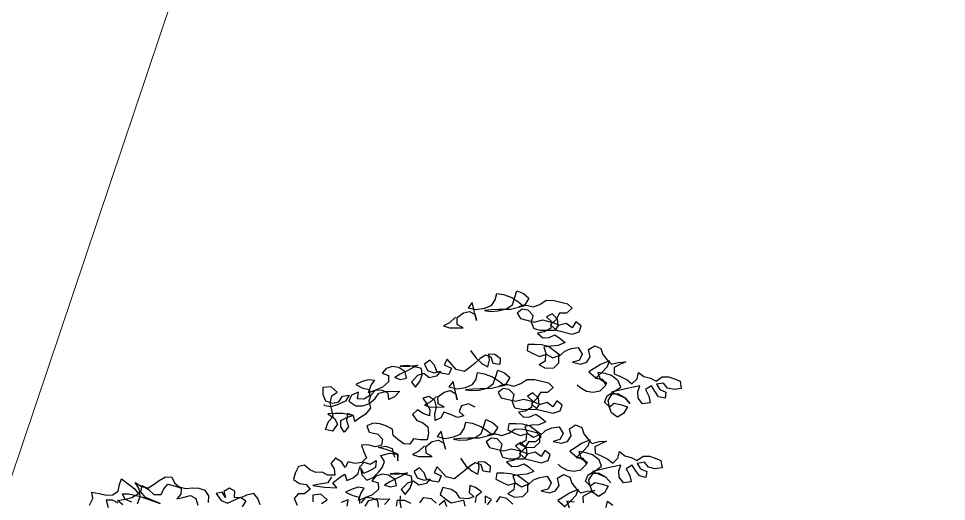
# Model space of a CAD drawing. Header units: inches. Extents: x 350994 to 353538, y 1581369 to 1583842.
# Drawn here: x 351456.239 to 351458.951, y 1582860.631 to 1582862.044 of the extents above; entities that cross this region are included whole.
import ezdxf

# ---------------------------------------------------------------- set-up
doc = ezdxf.new("R2010")
doc.units = ezdxf.units.IN
doc.header["$MEASUREMENT"] = 0
doc.linetypes.add('1', pattern=[0])
doc.layers.add('EP TF', color=5, linetype='Continuous')
doc.layers.add('TREE', color=81, linetype='1')
doc.styles.get("Standard").update_dxf_attribs({"font": 'arial.ttf'})
doc.linetypes.add('SILT_FENCE', pattern='A,0.5,-0.2,["EP",Standard,S=0.1,R=0,X=-0.1,Y=-0.05],-0.2', length=0.9)

# ---------------------------------------------------------------- blocks, each defined once
blk = doc.blocks.new('TREE_4')
at = {"color": 94}
for points in [[(-470, 8776.1), (-493.2, 8741.5), (-519.3, 8718.4), (-487.5, 8715.4), (-418, 8732.7), (-452.7, 8741.4), (-461.4, 8776.1), (-435.3, 8807.9), (-406.4, 8822.4), (-374.6, 8813.6), (-360.2, 8784.7), (-403.5, 8871.5), (-417.9, 8839.7), (-374.6, 8839.7), (-334.1, 8857), (-302.3, 8880.1), (-290.7, 8911.9), (-290.6, 8946.6), (-255.9, 8949.4), (-209.7, 8943.6), (-169.2, 8929.1), (-140.3, 8914.6), (-201.1, 8882.9), (-258.9, 8868.5), (-296.5, 8856.9), (-331.2, 8845.4), (-299.4, 8848.3), (-261.8, 8859.8), (-224.2, 8880), (-198.1, 8908.9), (-195.2, 8943.6), (-192.3, 8984.1), (-154.7, 8978.3), (-122.9, 8960.9), (-134.5, 8923.3), (-163.5, 8906), (-125.8, 8923.3), (-91.2, 8923.3), (-59.3, 8943.5), (-33.3, 8972.4), (7.2, 8981), (79.5, 8980.9), (108.4, 8963.6), (85.2, 8931.8), (50.5, 8923.1), (38.9, 8885.6), (18.7, 8853.8), (56.2, 8833.5), (140.1, 8833.4), (171.9, 8853.6), (174.8, 8885.4), (143, 8899.9), (131.4, 8865.2), (96.7, 8879.7), (59.1, 8859.5), (47.6, 8891.3), (12.9, 8911.6), (-10.2, 8888.5), (24.4, 8868.2), (59.1, 8862.4), (47.5, 8830.6), (15.7, 8822), (-24.8, 8813.3), (-59.4, 8813.4), (-79.7, 8842.3), (-79.6, 8879.9), (-111.4, 8900.1), (-143.2, 8897.3), (-163.5, 8871.3), (-140.4, 8848.1), (-65.2, 8848.1), (-27.6, 8868.3), (18.7, 8868.2), (24.4, 8836.4), (-4.5, 8810.4), (-36.3, 8796), (-4.5, 8778.6), (27.3, 8787.3), (53.3, 8807.5), (85.1, 8795.9), (114, 8781.4), (82.2, 8758.3), (47.5, 8746.8), (12.8, 8732.3), (33, 8700.5), (70.5, 8688.9), (102.4, 8712), (35.9, 8741), (-1.7, 8741), (-36.4, 8735.3), (-71.1, 8726.6), (-68.2, 8694.8), (-30.7, 8686.1), (1.1, 8680.3), (30.1, 8697.6), (35.8, 8662.9), (9.8, 8636.9), (47.4, 8628.2), (87.8, 8639.7), (108.1, 8671.5), (99.5, 8703.3), (122.6, 8738), (151.6, 8758.2), (186.3, 8772.7), (215.2, 8743.7), (206.5, 8709), (174.6, 8691.7), (218, 8691.7), (246.9, 8709), (258.5, 8740.8), (241.2, 8775.5), (267.3, 8801.5), (301.9, 8795.7), (319.3, 8766.8), (345.3, 8746.5), (374.2, 8729.1), (406, 8746.4), (443.6, 8758), (417.5, 8737.7), (391.5, 8714.6), (400.1, 8682.8), (434.8, 8677), (472.4, 8668.3), (501.3, 8653.8), (521.6, 8685.6), (521.6, 8720.3), (553.4, 8705.8), (588.1, 8705.8), (619.9, 8697.1), (645.9, 8726), (677.8, 8734.6), (709.6, 8731.7), (741.4, 8725.9), (755.8, 8691.2), (721.1, 8676.8), (686.4, 8676.8), (660.4, 8697), (625.7, 8682.6), (648.8, 8659.5), (683.5, 8653.7), (686.3, 8621.9), (651.6, 8621.9), (625.6, 8645), (602.5, 8668.2), (576.5, 8642.2), (602.5, 8613.3), (616.9, 8581.4), (579.3, 8567), (550.4, 8590.2), (541.8, 8622), (544.7, 8653.8), (483.9, 8624.9), (408.7, 8587.4), (449.2, 8581.6), (483.9, 8575.8), (515.7, 8552.6), (483.9, 8575.8), (443.4, 8587.4), (411.6, 8575.8), (400, 8541.2), (414.4, 8509.3), (434.7, 8535.3), (475.2, 8535.3), (507, 8532.4), (495.4, 8494.8), (469.3, 8468.8), (434.7, 8483.3), (414.4, 8512.2), (385.6, 8529.6), (391.4, 8564.3), (426.1, 8599), (449.2, 8625), (429, 8653.9), (388.6, 8671.3), (353.9, 8674.2), (316.3, 8671.3), (336.5, 8639.5), (374.1, 8625), (342.3, 8639.5), (310.5, 8636.7), (336.5, 8677.1), (356.8, 8711.8), (359.7, 8743.6), (319.2, 8714.7), (293.2, 8685.8), (270, 8662.7), (310.5, 8642.4), (345.2, 8642.4), (371.2, 8616.4), (348, 8578.8), (316.2, 8564.4), (281.5, 8561.5), (243.9, 8573.1), (226.6, 8581.8)], [(-352.9, 8626.4), (-315.4, 8594.5), (-277.8, 8574.3), (-246, 8565.6), (-246, 8600.3), (-257.5, 8632.1), (-225.7, 8637.8), (-193.9, 8623.3), (-188.2, 8591.5), (-222.9, 8588.7), (-240.2, 8617.6), (-272, 8620.5), (-295.1, 8597.4), (-315.4, 8568.5), (-335.7, 8542.5), (-358.8, 8513.6), (-402.2, 8513.7), (-460, 8554.2), (-468.7, 8522.4), (-428.2, 8513.7), (-434, 8479), (-465.8, 8476.1), (-497.6, 8479), (-517.8, 8508), (-546.7, 8528.2), (-569.9, 8502.2), (-546.8, 8473.3), (-509.2, 8470.4), (-480.3, 8484.8), (-494.8, 8455.9), (-529.5, 8438.6), (-561.3, 8453.1), (-590.2, 8435.8), (-613.4, 8395.3), (-587.4, 8375), (-570, 8412.6), (-567.1, 8444.4), (-578.6, 8476.2), (-616.2, 8476.3), (-653.8, 8473.4), (-688.5, 8461.9), (-642.2, 8473.4), (-601.7, 8487.8), (-648, 8447.4), (-679.8, 8421.4), (-703, 8398.3), (-671.2, 8395.4), (-642.3, 8409.8), (-656.7, 8438.7), (-694.3, 8453.2), (-729, 8450.3), (-757.9, 8433), (-772.4, 8404.1), (-737.7, 8401.2), (-729, 8369.4), (-752.2, 8334.7), (-786.9, 8308.7), (-815.9, 8288.5), (-812.9, 8326.1), (-801.3, 8357.9), (-833.1, 8355), (-862.1, 8337.7), (-891, 8314.6), (-850.5, 8305.9), (-815.8, 8305.9), (-807.2, 8274.1), (-833.2, 8250.9), (-865, 8245.2), (-867.9, 8279.9), (-899.7, 8256.8), (-905.5, 8222.1), (-865.1, 8207.6), (-830.4, 8216.2), (-801.4, 8233.6), (-775.4, 8268.2), (-763.8, 8300), (-726.2, 8320.2), (-691.5, 8326), (-659.7, 8334.6), (-680, 8300), (-706, 8279.7), (-717.5, 8311.6), (-749.3, 8317.4), (-784, 8311.6), (-801.4, 8279.8), (-804.3, 8248), (-787, 8213.3), (-807.3, 8175.7), (-830.4, 8152.6), (-850.7, 8126.6), (-865.1, 8155.6), (-896.9, 8158.5), (-894.1, 8123.8), (-876.8, 8092), (-891.2, 8060.2), (-914.3, 8083.3), (-923, 8115.1), (-896.9, 8138.2), (-868, 8155.6), (-920.1, 8152.7), (-960.6, 8144.1), (-995.3, 8132.5), (-957.7, 8118.1), (-934.6, 8092), (-952, 8051.6), (-989.5, 8051.6), (-983.7, 8095), (-966.3, 8126.7), (-980.8, 8158.6), (-998.1, 8190.4), (-998.1, 8228), (-974.9, 8254), (-1012.5, 8274.2), (-1053, 8259.8), (-1044.3, 8225.1), (-1024.1, 8196.2), (-986.5, 8193.3), (-954.7, 8207.7), (-943.1, 8239.5), (-911.3, 8253.9), (-922.9, 8219.2), (-960.5, 8190.3), (-989.4, 8173), (-1021.2, 8170.2), (-1027, 8175.9)], [(-470, 8353), (-493.2, 8318.3), (-519.3, 8295.2), (-487.5, 8292.3), (-418, 8309.5), (-452.7, 8318.2), (-461.4, 8352.9), (-435.3, 8384.7), (-406.4, 8399.2), (-374.6, 8390.5), (-360.2, 8361.5), (-403.5, 8448.3), (-417.9, 8416.5), (-374.6, 8416.5), (-334.1, 8433.8), (-302.3, 8456.9), (-290.7, 8488.7), (-290.6, 8523.4), (-255.9, 8526.2), (-209.7, 8520.4), (-169.2, 8505.9), (-140.3, 8491.4), (-201.1, 8459.7), (-258.9, 8445.3), (-296.5, 8433.8), (-331.2, 8422.2), (-299.4, 8425.1), (-261.8, 8436.6), (-224.2, 8456.8), (-198.1, 8485.7), (-195.2, 8520.4), (-192.3, 8560.9), (-154.7, 8555.1), (-122.9, 8537.7), (-134.5, 8500.1), (-163.5, 8482.8), (-125.8, 8500.1), (-91.2, 8500.1), (-59.3, 8520.3), (-33.3, 8549.2), (7.2, 8557.8), (79.5, 8557.7), (108.4, 8540.4), (85.2, 8508.6), (50.5, 8499.9), (38.9, 8462.4), (18.7, 8430.6), (56.2, 8410.3), (140.1, 8410.2), (171.9, 8430.4), (174.8, 8462.2), (143, 8476.7), (131.4, 8442), (96.7, 8456.5), (59.1, 8436.3), (47.6, 8468.1), (12.9, 8488.4), (-10.2, 8465.3), (24.4, 8445), (59.1, 8439.2), (47.5, 8407.4), (15.7, 8398.8), (-24.8, 8390.1), (-59.4, 8390.2), (-79.7, 8419.1), (-79.6, 8456.7), (-111.4, 8477), (-143.2, 8474.1), (-163.5, 8448.1), (-140.4, 8424.9), (-65.2, 8424.9), (-27.6, 8445.1), (18.7, 8445), (24.4, 8413.2), (-4.5, 8387.2), (-36.3, 8372.8), (-4.5, 8355.4), (27.3, 8364.1), (53.3, 8384.3), (85.1, 8372.7), (114, 8358.2), (82.2, 8335.1), (47.5, 8323.6), (12.8, 8309.1), (33, 8277.3), (70.5, 8265.7), (102.4, 8288.8), (35.9, 8317.8), (-1.7, 8317.8), (-36.4, 8312.1), (-71.1, 8303.4), (-68.2, 8271.6), (-30.7, 8262.9), (1.1, 8257.1), (30.1, 8274.4), (35.8, 8239.7), (9.8, 8213.7), (47.4, 8205), (87.8, 8216.6), (108.1, 8248.3), (99.5, 8280.2), (122.6, 8314.8), (151.6, 8335), (186.3, 8349.5), (215.2, 8320.5), (206.5, 8285.8), (174.6, 8268.5), (218, 8268.5), (246.9, 8285.8), (258.5, 8317.6), (241.2, 8352.3), (267.3, 8378.3), (301.9, 8372.5), (319.3, 8343.6), (345.3, 8323.3), (374.2, 8305.9), (406, 8323.2), (443.6, 8334.8), (417.5, 8314.6), (391.5, 8291.5), (400.1, 8259.6), (434.8, 8253.8), (472.4, 8245.1), (501.3, 8230.6), (521.6, 8262.4), (521.6, 8297.1), (553.4, 8282.6), (588.1, 8282.6), (619.9, 8273.9), (645.9, 8302.8), (677.8, 8311.4), (709.6, 8308.5), (741.4, 8302.7), (755.8, 8268), (721.1, 8253.6), (686.4, 8253.6), (660.4, 8273.9), (625.7, 8259.4), (648.8, 8236.3), (683.5, 8230.5), (686.3, 8198.7), (651.6, 8198.7), (625.6, 8221.8), (602.5, 8245), (576.5, 8219), (602.5, 8190.1), (616.9, 8158.2), (579.3, 8143.8), (550.4, 8167), (541.8, 8198.8), (544.7, 8230.6), (483.9, 8201.7), (408.7, 8164.2), (449.2, 8158.4), (483.9, 8152.6), (515.7, 8129.4), (483.9, 8152.6), (443.4, 8164.2), (411.6, 8152.6), (400, 8118), (414.4, 8086.1), (434.7, 8112.2), (475.2, 8112.1), (507, 8109.2), (495.4, 8071.6), (469.3, 8045.6), (434.7, 8060.1), (414.4, 8089), (385.6, 8106.4), (391.4, 8141.1), (426.1, 8175.8), (449.2, 8201.8), (429, 8230.7), (388.6, 8248.1), (353.9, 8251), (316.3, 8248.1), (336.5, 8216.3), (374.1, 8201.8), (342.3, 8216.3), (310.5, 8213.5), (336.5, 8253.9), (356.8, 8288.6), (359.7, 8320.4), (319.2, 8291.5), (293.2, 8262.6), (270, 8239.5), (310.5, 8219.2), (345.2, 8219.2), (371.2, 8193.2), (348, 8155.6), (316.2, 8141.2), (281.5, 8138.3), (243.9, 8149.9), (226.6, 8158.6)], [(-261.6, 8345.6), (-299.2, 8354.3), (-331, 8337), (-336.9, 8305.2), (-308, 8287.8), (-336.9, 8273.4), (-377.4, 8279.2), (-412, 8282.1), (-420.7, 8250.3), (-446.8, 8230.1), (-455.4, 8261.9), (-455.4, 8299.5), (-472.7, 8331.3), (-507.4, 8342.9), (-536.3, 8328.5), (-510.3, 8305.3), (-487.2, 8279.3), (-481.5, 8247.5), (-516.2, 8250.4), (-548, 8262), (-568.2, 8233.1), (-539.3, 8207.1), (-507.5, 8204.1), (-475.7, 8189.7), (-464.2, 8157.8), (-464.2, 8123.2), (-498.9, 8114.5), (-533.6, 8111.7), (-545.2, 8079.9), (-577, 8074.1), (-611.7, 8088.6), (-640.6, 8103.1), (-652.2, 8134.9), (-689.7, 8143.6), (-721.5, 8146.5), (-756.2, 8140.8), (-785.2, 8120.6), (-765, 8091.6), (-718.7, 8091.6), (-689.8, 8071.3), (-686.9, 8039.5), (-715.9, 8025.1), (-756.3, 8025.1), (-788.2, 8016.5), (-767.9, 7984.6), (-747.7, 7958.6), (-765.1, 7929.7), (-799.8, 7915.3), (-834.5, 7915.3), (-843.2, 7883.5), (-869.2, 7906.7), (-903.9, 7918.3), (-921.3, 7886.5), (-898.2, 7863.3), (-886.6, 7831.5), (-921.3, 7822.9), (-953.1, 7831.6), (-984.9, 7822.9), (-1019.6, 7828.7), (-1051.4, 7846.1), (-1080.3, 7831.7), (-1089.1, 7794.1), (-1089.1, 7759.4), (-1054.4, 7747.8), (-1019.7, 7750.7), (-993.7, 7730.4), (-1016.9, 7701.5), (-1048.7, 7692.9), (-1063.2, 7664), (-1040, 7635)], [(-536.9, 7750.2), (-539.7, 7782), (-505, 7790.7), (-470.3, 7782)], [(-424.1, 7796.4), (-409.6, 7828.2), (-372, 7831), (-340.2, 7813.7)], [(47.3, 7902.9), (9.8, 7923.2), (-27.8, 7923.3), (-39.4, 7891.5)], [(-79.9, 7868.4), (-65.4, 7900.2), (-103, 7908.9), (-94.4, 7874.2)], [(-143.5, 7865.5), (-146.4, 7900.2), (-126.1, 7926.2), (-160.8, 7940.7), (-192.6, 7943.6), (-186.9, 7908.9), (-158, 7891.6), (-186.9, 7874.2), (-227.4, 7868.5), (-250.5, 7891.7), (-282.3, 7900.4), (-325.7, 7900.4), (-331.5, 7862.8), (-296.8, 7845.4), (-265, 7833.8), (-207.1, 7862.7), (-192.7, 7833.8)], [(-282.4, 7807.8), (-302.6, 7836.8), (-322.8, 7807.9)], [(-470, 8088.5), (-493.2, 8053.8), (-519.3, 8030.7), (-487.5, 8027.8), (-418, 8045), (-452.7, 8053.8), (-461.4, 8088.5), (-435.3, 8120.2), (-406.4, 8134.7), (-374.6, 8126), (-360.2, 8097), (-403.5, 8183.8), (-417.9, 8152), (-374.6, 8152), (-334.1, 8169.3), (-302.3, 8192.4), (-290.7, 8224.2), (-290.6, 8258.9), (-255.9, 8261.7), (-209.7, 8255.9), (-169.2, 8241.4), (-140.3, 8226.9), (-201.1, 8195.2), (-258.9, 8180.8), (-296.5, 8169.3), (-331.2, 8157.7), (-299.4, 8160.6), (-261.8, 8172.1), (-224.2, 8192.3), (-198.1, 8221.2), (-195.2, 8255.9), (-192.3, 8296.4), (-154.7, 8290.6), (-122.9, 8273.2), (-134.5, 8235.6), (-163.5, 8218.3), (-125.8, 8235.6), (-91.2, 8235.6), (-59.3, 8255.8), (-33.3, 8284.7), (7.2, 8293.3), (79.5, 8293.2), (108.4, 8275.9), (85.2, 8244.1), (50.5, 8235.4), (38.9, 8197.9), (18.7, 8166.1), (56.2, 8145.8), (140.1, 8145.7), (171.9, 8165.9), (174.8, 8197.7), (143, 8212.2), (131.4, 8177.5), (96.7, 8192), (59.1, 8171.8), (47.6, 8203.6), (12.9, 8223.9), (-10.2, 8200.8), (24.4, 8180.5), (59.1, 8174.7), (47.5, 8142.9), (15.7, 8134.3), (-24.8, 8125.6), (-59.4, 8125.7), (-79.7, 8154.6), (-79.6, 8192.2), (-111.4, 8212.5), (-143.2, 8209.6), (-163.5, 8183.6), (-140.4, 8160.4), (-65.2, 8160.4), (-27.6, 8180.6), (18.7, 8180.5), (24.4, 8148.7), (-4.5, 8122.7), (-36.3, 8108.3), (-4.5, 8090.9), (27.3, 8099.6), (53.3, 8119.8), (85.1, 8108.2), (114, 8093.7), (82.2, 8070.6), (47.5, 8059.1), (12.8, 8044.7), (33, 8012.8), (70.5, 8001.2), (102.4, 8024.3), (35.9, 8053.3), (-1.7, 8053.3), (-36.4, 8047.6), (-71.1, 8038.9), (-68.2, 8007.1), (-30.7, 7998.4), (1.1, 7992.6), (30.1, 8009.9), (35.8, 7975.2), (9.8, 7949.2), (47.4, 7940.5), (87.8, 7952.1), (108.1, 7983.8), (99.5, 8015.7), (122.6, 8050.3), (151.6, 8070.5), (186.3, 8085), (215.2, 8056), (206.5, 8021.3), (174.6, 8004), (218, 8004), (246.9, 8021.3), (258.5, 8053.1), (241.2, 8087.8), (267.3, 8113.8), (301.9, 8108), (319.3, 8079.1), (345.3, 8058.8), (374.2, 8041.4), (406, 8058.7), (443.6, 8070.3), (417.5, 8050.1), (391.5, 8027), (400.1, 7995.1)], [(521.6, 7997.9), (521.6, 8032.6), (553.4, 8018.1)], [(353.9, 7986.5), (316.3, 7983.7), (336.5, 7951.8)], [(310.5, 7949), (336.5, 7989.4), (356.8, 8024.1), (359.7, 8055.9), (319.2, 8027), (293.2, 7998.1), (270, 7975), (310.5, 7954.7)], [(-273.5, 8070.9), (-235.9, 8039.1), (-198.3, 8018.8), (-166.5, 8010.1), (-166.5, 8044.8), (-178, 8076.6), (-146.2, 8082.4), (-114.4, 8067.9), (-108.7, 8036.1), (-143.4, 8033.2), (-160.7, 8062.2), (-192.5, 8065.1), (-215.7, 8042), (-235.9, 8013.1), (-256.2, 7987.1), (-279.3, 7958.2), (-322.7, 7958.2), (-380.5, 7998.7), (-389.2, 7967), (-348.7, 7958.2), (-354.5, 7923.6), (-386.4, 7920.7), (-418.2, 7923.6), (-438.4, 7952.5), (-467.3, 7972.8), (-490.4, 7946.8), (-467.3, 7917.9), (-429.7, 7914.9), (-400.8, 7929.4), (-415.3, 7900.5), (-450, 7883.2), (-481.8, 7897.6), (-510.7, 7880.3), (-533.9, 7839.9), (-507.9, 7819.6), (-490.5, 7857.2), (-487.6, 7889), (-499.1, 7920.8), (-536.7, 7920.8), (-574.3, 7918), (-609, 7906.4), (-562.7, 7918), (-522.2, 7932.4), (-568.5, 7891.9), (-600.4, 7866), (-623.5, 7842.8), (-591.7, 7839.9), (-562.8, 7854.4), (-577.2, 7883.3), (-614.8, 7897.8), (-649.5, 7894.9), (-678.4, 7877.6), (-692.9, 7848.7), (-658.2, 7845.8), (-649.6, 7814), (-672.7, 7779.3), (-707.4, 7753.3), (-736.4, 7733.1), (-733.4, 7770.7), (-721.9, 7802.5), (-753.7, 7799.6), (-782.6, 7782.3), (-811.5, 7759.2), (-771.1, 7750.5), (-736.4, 7750.4), (-727.7, 7718.6)], [(-785.6, 7689.8), (-788.4, 7724.4), (-820.3, 7701.3)], [(-695.9, 7712.8), (-684.3, 7744.6), (-646.7, 7764.8), (-612, 7770.5), (-580.2, 7779.2), (-600.5, 7744.5)], [(-626.5, 7724.3), (-638, 7756.1), (-669.8, 7761.9), (-704.5, 7756.2), (-721.9, 7724.4)], [(-918.6, 7672.5), (-895.4, 7698.5), (-933, 7718.8), (-973.5, 7704.4), (-964.8, 7669.7)], [(-901.1, 7820), (-912.7, 7785.3), (-953.2, 7768), (-985, 7753.5), (-924.3, 7759.3), (-860.7, 7770.8), (-886.7, 7791), (-860.6, 7825.7), (-837.5, 7848.8), (-820.1, 7819.9), (-791.2, 7840.1), (-770.9, 7869), (-770.9, 7903.7), (-753.5, 7932.6), (-721.7, 7929.7), (-695.7, 7955.7), (-689.9, 7921), (-713.1, 7897.9), (-742, 7874.8), (-765.1, 7900.8), (-750.7, 7866.1), (-718.9, 7845.8), (-690, 7866), (-669.7, 7900.7), (-655.2, 7929.6), (-652.3, 7961.4), (-678.3, 7987.5), (-634.9, 8010.5), (-597.3, 8013.4), (-585.8, 7981.6), (-591.6, 8013.4), (-623.4, 8019.2), (-658, 8025), (-701.4, 8025.1), (-666.7, 8039.5), (-629.1, 8036.6), (-614.7, 8007.6), (-606, 7996.1)], [(-531, 7808.1), (-525.3, 7776.3), (-510.8, 7741.5), (-487.7, 7718.4), (-467.5, 7689.5), (-450.2, 7660.5), (-435.8, 7631.6), (-427.1, 7599.8), (-375.1, 7559.3), (-352, 7536.1), (-328.9, 7510.1), (-308.7, 7486.9)], [(-1946.4, 7427.2), (-1978.2, 7435.9), (-2010, 7427.3), (-1989.8, 7392.6)], [(-2088.1, 7381.1), (-2079.4, 7418.7), (-2090.9, 7450.5), (-2053.3, 7453.4), (-2015.7, 7453.3), (-1983.9, 7462), (-1960.8, 7488), (-1960.7, 7522.7), (-1957.8, 7554.5), (-1926, 7540), (-1882.7, 7519.7), (-1853.8, 7499.4), (-1882.7, 7470.5), (-1914.5, 7453.2), (-1934.7, 7479.3), (-1902.9, 7487.9), (-1842.2, 7487.9), (-1732.4, 7476.2), (-1772.8, 7482), (-1816.2, 7490.7), (-1845.1, 7511), (-1845.1, 7545.7), (-1810.4, 7534.1), (-1775.7, 7513.8), (-1738.1, 7522.5), (-1732.3, 7554.3), (-1717.8, 7583.2), (-1677.3, 7583.1), (-1645.5, 7580.2), (-1639.8, 7548.4), (-1654.3, 7519.5), (-1619.5, 7536.8), (-1590.6, 7554.1), (-1558.8, 7545.4), (-1541.5, 7513.6)], [(-1920.3, 7424.3), (-1952.1, 7438.8), (-1914.5, 7456.1), (-1879.8, 7450.3)], [(-1848, 7447.4), (-1842.2, 7487.9), (-1856.6, 7525.5), (-1885.5, 7551.5), (-1848, 7539.9), (-1813.3, 7539.9), (-1787.2, 7565.9), (-1766.9, 7591.9), (-1738, 7617.9), (-1706.2, 7623.6), (-1686, 7597.6), (-1657.1, 7583.1), (-1622.4, 7583.1), (-1587.7, 7594.6), (-1555.9, 7600.4), (-1524.1, 7597.4), (-1498.1, 7574.3), (-1492.3, 7539.6)], [(-1226.3, 7591.4), (-1246.5, 7620.3), (-1272.5, 7640.6), (-1307.2, 7623.3), (-1333.2, 7603), (-1365.1, 7597.3), (-1370.8, 7629.1), (-1402.6, 7637.8), (-1425.8, 7614.7), (-1411.3, 7585.8), (-1434.4, 7608.9), (-1463.4, 7594.5), (-1428.7, 7565.5), (-1394, 7559.7), (-1336.1, 7605.9), (-1304.3, 7594.3), (-1315.9, 7559.7)]]:
    blk.add_lwpolyline(points, dxfattribs=at)

msp = doc.modelspace()

# ---------------------------------------------------------------- linework, layer by layer
at = {"layer": 'EP TF', "color": 252, "linetype": 'SILT_FENCE', "lineweight": 5, "ltscale": 6, "elevation": 113.0439}
msp.add_lwpolyline([(351445.0663, 1582827.5301), (351461.8848, 1582877.5618), (351478.8402, 1582928.4087), (351495.2813, 1582976.3785), (351513.1313, 1583028.2334), (351530.907, 1583079.0506), (351553.178, 1583146.8474), (351559.8182, 1583166.6338), (351568.7887, 1583193.1044), (351576.5053, 1583216.7514), (351588.9681, 1583253.1169), (351608.7172, 1583313.2153), (351618.4364, 1583343.1369), (351695.2585, 1583575.0259)], dxfattribs=at)

# ---------------------------------------------------------------- block references
at = {"layer": 'TREE', "lineweight": 5, "xscale": 0.0005632341247466223, "yscale": 0.0005632341529917539, "zscale": 0.0005632341444477617, "rotation": 346.4411541233163}
msp.add_blockref('TREE_4', (351456.6143, 1582856.3026), dxfattribs=at)

doc.saveas('drawing.dxf')
